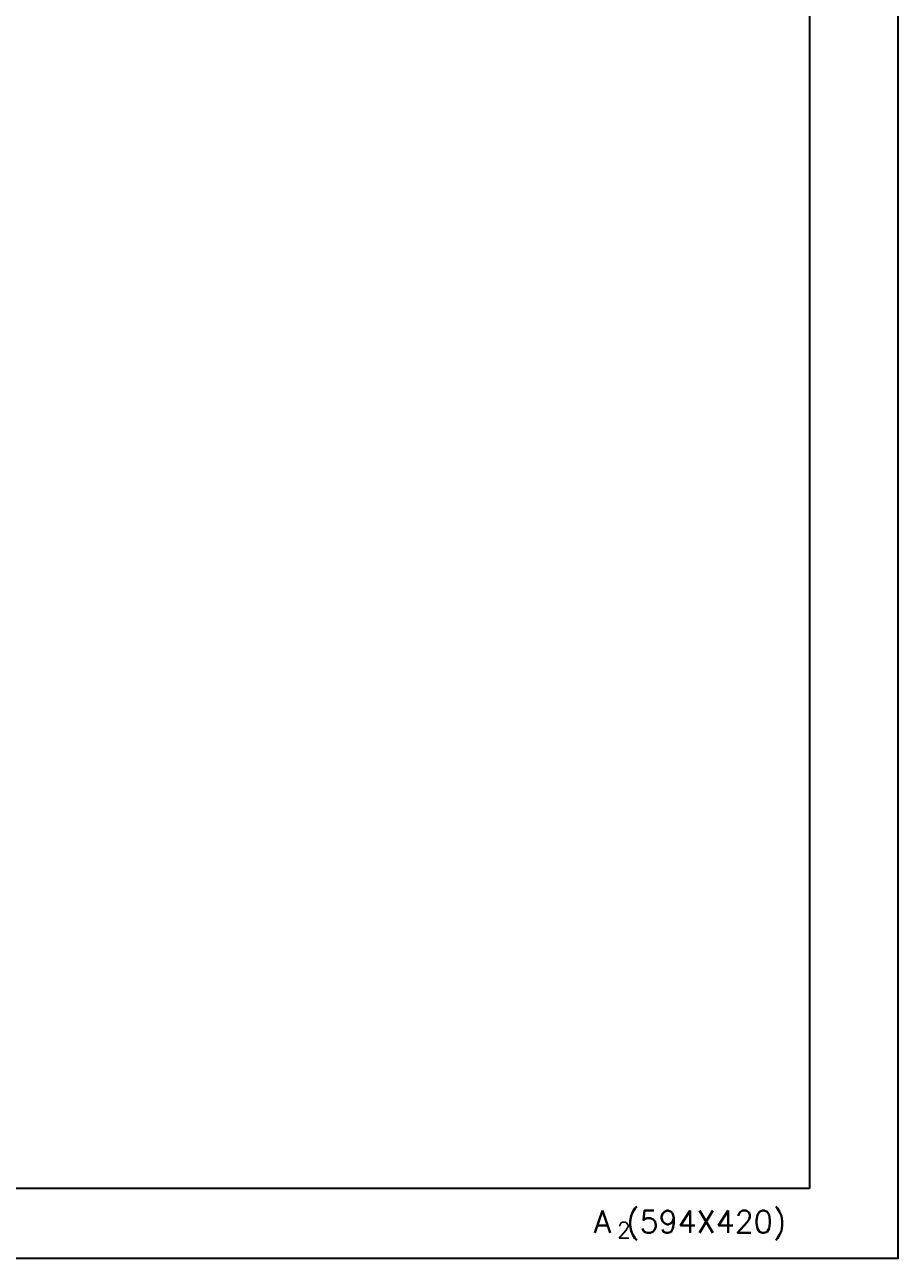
# Model space of a CAD drawing. Extents: x 39525 to 40119, y 15845 to 16265.
# Drawn here: x 39980.9 to 40118.6, y 15845 to 16039.7 of the extents above; entities that cross this region are included whole.
import ezdxf

# ---------------------------------------------------------------- set-up
doc = ezdxf.new("R2010")
doc.units = 0
doc.header["$LTSCALE"] = 7
doc.header["$MEASUREMENT"] = 0
doc.layers.get('0').update_dxf_attribs({"color": 2, "linetype": 'CONTINUOUS'})
doc.layers.add('TXT', color=4, linetype='CONTINUOUS')
doc.styles.add('GHS', font='romans', dxfattribs={"bigfont": 'ghs'})

msp = doc.modelspace()

# ---------------------------------------------------------------- linework, layer by layer
at = {"linetype": 'Continuous'}
msp.add_lwpolyline([(39524.64928, 15845.01461), (40118.64928, 15845.01461), (40118.64928, 16265.01461), (39524.64928, 16265.01461)], close=True, dxfattribs=at)
at = {"layer": 'TXT', "color": 4}
msp.add_line((40104.64928, 16246.01461), (40104.64928, 15856.01461), dxfattribs=at)
at = {"layer": 'TXT', "color": 4, "linetype": 'Continuous'}
msp.add_line((40104.64928, 15856.01461), (39550.64928, 15856.01461), dxfattribs=at)

# ---------------------------------------------------------------- texts
at = {"color": 7, "style": 'GHS'}
for s, height, p in [('A (594X420)', 3.5, (40070.66313, 15849.04152)), ('2', 2.5, (40074.31681, 15848.20954))]:
    msp.add_text(s, height=height, dxfattribs=at).set_placement(p)

doc.saveas('drawing.dxf')
